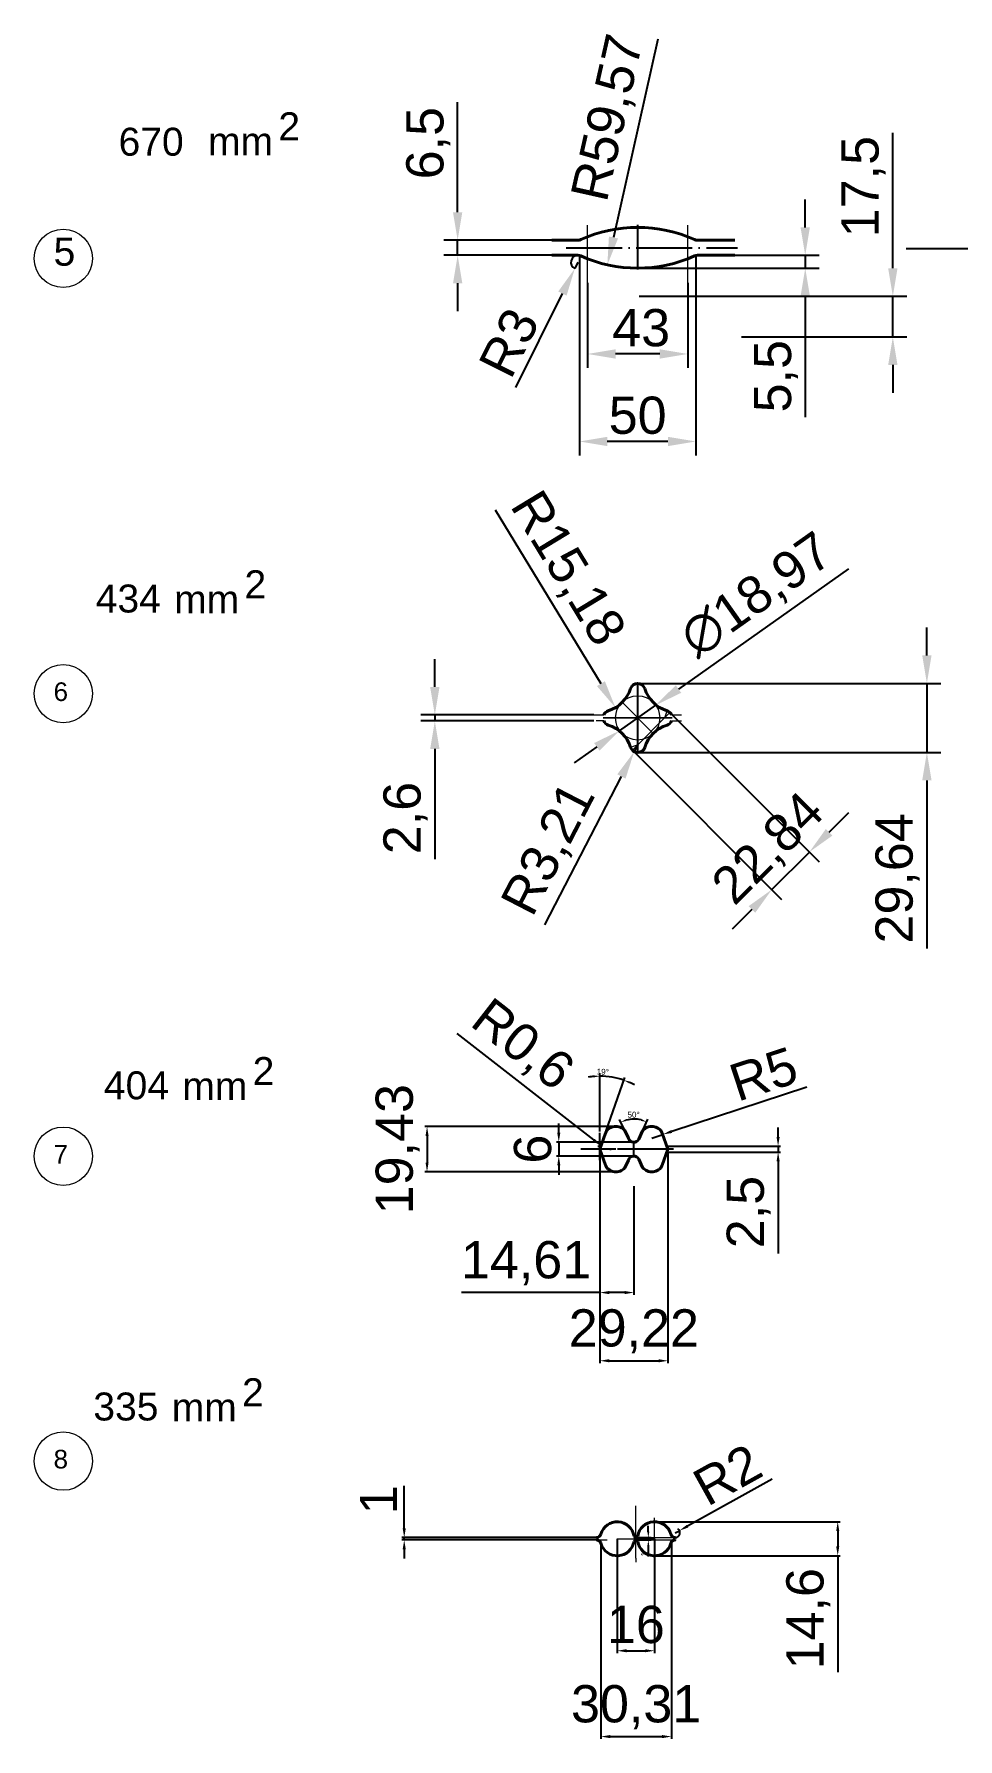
# Model space of a CAD drawing. Header units: millimetres. Extents: x 1526 to 31626, y -4643 to 9189.
# Drawn here: x 23059 to 23456, y 1193 to 1925 of the extents above; entities that cross this region are included whole.
import ezdxf

# ---------------------------------------------------------------- set-up
doc = ezdxf.new("R2010")
doc.units = ezdxf.units.MM
doc.linetypes.add('ACAD_ISO04W100', pattern=[30, 24, -3, 0, -3])
doc.layers.add('осевая', color=4, linetype='Continuous')
for name, color, linetype, lineweight in [('осевые', 1, 'ACAD_ISO04W100', 25), ('размерные', 7, 'Continuous', 25), ('тонкая', 7, 'Continuous', 20), ('тонкий', 7, 'Continuous', 20), ('图层4', 250, 'Continuous', 13)]:
    doc.layers.add(name, color=color, linetype=linetype, lineweight=lineweight)
doc.styles.add('s1v4', font='arial.ttf', dxfattribs={"height": 4})
doc.styles.add('s2v4', font='arial.ttf', dxfattribs={"height": 8})
doc.styles.get("Standard").update_dxf_attribs({"font": 'arial.ttf'})
doc.dimstyles.new('ISO-25', dxfattribs={"dimtxt": 2.5, "dimasz": 2.5, "dimexe": 1.25, "dimexo": 0.625, "dimtad": 1, "dimtxsty": 'Standard', "dimcen": 2.5, "dimadec": 0, "dimazin": 0, "dimtfac": 1, "dimtmove": 0, "dimatfit": 3, "dimfxl": 1, "dimarcsym": 0})
doc.dimstyles.new('ISO-25$0', dxfattribs={"dimscale": 2, "dimtxt": 4, "dimasz": 3, "dimexe": 0.5, "dimexo": 0, "dimgap": 1, "dimtad": 1, "dimtxsty": 'Standard', "dimcen": 3, "dimclrd": 150, "dimclre": 150, "dimadec": 0, "dimazin": 0, "dimtfac": 1, "dimtmove": 0, "dimatfit": 3, "dimfxl": 1, "dimlwd": -1, "dimarcsym": 0})
doc.dimstyles.new('ISO-25$4', dxfattribs={"dimscale": 3, "dimtxt": 4, "dimasz": 1, "dimexe": 0, "dimexo": 1, "dimtad": 1, "dimtih": 1, "dimtoh": 1, "dimtxsty": 'Standard', "dimcen": 2, "dimclrd": 5, "dimclre": 5, "dimclrt": 3, "dimadec": 0, "dimazin": 0, "dimtfac": 1, "dimtmove": 0, "dimatfit": 3, "dimfxl": 1, "dimarcsym": 0})
doc.dimstyles.new('s4v4', dxfattribs={"dimtxt": 16, "dimasz": 12, "dimexe": 6, "dimexo": 0, "dimgap": 3, "dimtad": 1, "dimtxsty": 'Standard', "dimcen": 2.5, "dimadec": 0, "dimazin": 0, "dimtfac": 1, "dimtmove": 0, "dimatfit": 3, "dimfxl": 1, "dimarcsym": 0})

# ---------------------------------------------------------------- blocks, each defined once
blk = doc.blocks.new('*D1332')
at = {"layer": 'Defpoints', "color": 0, "transparency": 16777216}
for p in [(23300.81, 1648.41), (23308.69, 1635.44)]:
    blk.add_point(p, dxfattribs=at)
at = {"layer": 'размерные', "color": 0, "lineweight": -2, "transparency": 16777216}
blk.add_line((23257.12, 1720.33), (23302.46, 1645.69), dxfattribs=at)
at = {"layer": 'размерные', "color": 0, "transparency": 16777216}
blk.add_solid([(23304.17, 1646.73), (23300.75, 1644.65), (23308.69, 1635.44)], dxfattribs=at)
at = {"layer": 'размерные', "color": 0, "transparency": 16777216, "insert": (23287.46, 1694.69), "char_height": 16, "attachment_point": 5, "rotation": 301.27875}
blk.add_mtext('R15,18', dxfattribs=at)
blk = doc.blocks.new('*D1333')
at = {"layer": 'Defpoints', "color": 0, "transparency": 16777216}
for p in [(23318.25, 1645.79), (23318.26, 1616.16), (23442.48, 1616.16)]:
    blk.add_point(p, dxfattribs=at)
at = {"layer": 'размерные', "color": 0, "lineweight": -2, "transparency": 16777216}
for p, q in [((23442.48, 1657.79), (23442.48, 1669.79)), ((23318.25, 1645.79), (23448.48, 1645.79)), ((23442.48, 1645.79), (23442.48, 1616.16)), ((23318.26, 1616.16), (23448.48, 1616.16)), ((23442.48, 1604.16), (23442.48, 1531.96))]:
    blk.add_line(p, q, dxfattribs=at)
at = {"layer": 'размерные', "color": 0, "transparency": 16777216}
for points in [[(23440.48, 1657.79), (23444.48, 1657.79), (23442.48, 1645.79)], [(23440.48, 1604.16), (23444.48, 1604.16), (23442.48, 1616.16)]]:
    blk.add_solid(points, dxfattribs=at)
at = {"layer": 'размерные', "color": 0, "transparency": 16777216, "insert": (23429.86, 1562.06), "char_height": 16, "attachment_point": 5, "rotation": 90}
blk.add_mtext('29,64', dxfattribs=at)
blk = doc.blocks.new('*D1334')
at = {"layer": 'Defpoints', "color": 0, "transparency": 16777216}
for p in [(23231.14, 1629.67), (23299.45, 1632.27), (23299.45, 1629.67)]:
    blk.add_point(p, dxfattribs=at)
at = {"layer": 'размерные', "color": 0, "lineweight": -2, "transparency": 16777216}
for p, q in [((23231.14, 1644.27), (23231.14, 1656.27)), ((23299.45, 1632.27), (23225.14, 1632.27)), ((23299.45, 1629.67), (23225.14, 1629.67)), ((23231.14, 1632.27), (23231.14, 1629.67)), ((23231.14, 1617.67), (23231.14, 1570.28))]:
    blk.add_line(p, q, dxfattribs=at)
at = {"layer": 'размерные', "color": 0, "transparency": 16777216}
for points in [[(23229.14, 1644.27), (23233.14, 1644.27), (23231.14, 1632.27)], [(23229.14, 1617.67), (23233.14, 1617.67), (23231.14, 1629.67)]]:
    blk.add_solid(points, dxfattribs=at)
at = {"layer": 'размерные', "color": 0, "transparency": 16777216, "insert": (23218.52, 1587.98), "char_height": 16, "attachment_point": 5, "rotation": 90}
blk.add_mtext('2,6', dxfattribs=at)
blk = doc.blocks.new('*D1335')
at = {"layer": 'Defpoints', "color": 0, "transparency": 16777216}
for p in [(23332.14, 1633.25), (23315.99, 1617.09), (23392, 1573.38)]:
    blk.add_point(p, dxfattribs=at)
at = {"layer": 'размерные', "color": 0, "lineweight": -2, "transparency": 16777216}
for p, q in [((23332.14, 1633.25), (23396.24, 1569.14)), ((23315.99, 1617.09), (23380.09, 1552.99)), ((23400.48, 1581.87), (23408.97, 1590.35)), ((23375.84, 1557.23), (23392, 1573.38)), ((23367.36, 1548.75), (23358.87, 1540.26))]:
    blk.add_line(p, q, dxfattribs=at)
at = {"layer": 'размерные', "color": 0, "transparency": 16777216}
for points in [[(23399.07, 1583.28), (23401.9, 1580.45), (23392, 1573.38)], [(23365.94, 1550.16), (23368.77, 1547.33), (23375.84, 1557.23)]]:
    blk.add_solid(points, dxfattribs=at)
at = {"layer": 'размерные', "color": 0, "transparency": 16777216, "insert": (23375, 1574.23), "char_height": 16, "attachment_point": 5, "rotation": 44.9973}
blk.add_mtext('22,84', dxfattribs=at)
blk = doc.blocks.new('*D1336')
at = {"layer": 'Defpoints', "color": 0, "transparency": 16777216}
for p in [(23326, 1636.45), (23310.51, 1625.5)]:
    blk.add_point(p, dxfattribs=at)
at = {"layer": 'размерные', "color": 0, "lineweight": -2, "transparency": 16777216}
for p, q in [((23408.8, 1694.99), (23335.8, 1643.38)), ((23310.51, 1625.5), (23326, 1636.45)), ((23300.71, 1618.57), (23290.91, 1611.65))]:
    blk.add_line(p, q, dxfattribs=at)
at = {"layer": 'размерные', "color": 0, "transparency": 16777216}
for points in [[(23334.64, 1645.01), (23336.95, 1641.75), (23326, 1636.45)], [(23299.56, 1620.21), (23301.86, 1616.94), (23310.51, 1625.5)]]:
    blk.add_solid(points, dxfattribs=at)
at = {"layer": 'размерные', "color": 0, "transparency": 16777216, "insert": (23369.76, 1683.16), "char_height": 16, "attachment_point": 5, "rotation": 35.25915}
blk.add_mtext('∅18,97', dxfattribs=at)
blk = doc.blocks.new('*D1337')
at = {"layer": 'Defpoints', "color": 0, "transparency": 16777216}
for p in [(23302.02, 1444.55), (23331.24, 1444.55), (23331.24, 1354.92)]:
    blk.add_point(p, dxfattribs=at)
at = {"layer": '图层4', "color": 0, "lineweight": -2, "transparency": 16777216}
for p, q in [((23302.02, 1444.55), (23302.02, 1353.92)), ((23331.24, 1444.55), (23331.24, 1353.92)), ((23306.02, 1354.92), (23327.24, 1354.92))]:
    blk.add_line(p, q, dxfattribs=at)
at = {"layer": '图层4', "color": 0, "transparency": 16777216}
for points in [[(23306.02, 1355.59), (23306.02, 1354.25), (23302.02, 1354.92)], [(23327.24, 1355.59), (23327.24, 1354.25), (23331.24, 1354.92)]]:
    blk.add_solid(points, dxfattribs=at)
at = {"layer": '图层4', "color": 0, "lineweight": 13, "transparency": 16777216, "insert": (23316.63, 1367.54), "char_height": 16, "attachment_point": 5}
blk.add_mtext('29,22', dxfattribs=at)
blk = doc.blocks.new('*D1338')
at = {"color": 0, "lineweight": -2, "transparency": 16777216}
for p, q in [((23312.41, 1454.35), (23310.43, 1458.54)), ((23320.64, 1454.2), (23322.65, 1458.64))]:
    blk.add_line(p, q, dxfattribs=at)
blk.add_arc((23316.65, 1445.4), 13.29, 76.44504, 104.54178, dxfattribs=at)
at = {"color": 0, "transparency": 16777216}
for points in [[(23313.46, 1457.87), (23313.17, 1458.65), (23310.97, 1457.41)], [(23319.9, 1458.71), (23319.63, 1457.92), (23322.13, 1457.5)]]:
    blk.add_solid(points, dxfattribs=at)
at = {"layer": 'Defpoints', "color": 0, "transparency": 16777216}
for p in [(23318.45, 1458.56), (23312.68, 1453.79), (23314.25, 1450.47), (23318.79, 1450.13), (23320.38, 1453.63)]:
    blk.add_point(p, dxfattribs=at)
at = {"color": 0, "transparency": 16777216, "insert": (23316.52, 1460.59), "char_height": 2.5, "attachment_point": 5, "rotation": 0.49341}
blk.add_mtext('50°', dxfattribs=at)
blk = doc.blocks.new('*D1339')
at = {"color": 0, "lineweight": -2, "transparency": 16777216}
for p, q in [((23302.02, 1453.38), (23302.02, 1478.39)), ((23304.63, 1453.29), (23312.74, 1476.58))]:
    blk.add_line(p, q, dxfattribs=at)
for start, end in [(94.574, 99.14799), (70.79705, 90), (61.64906, 66.22305)]:
    blk.add_arc((23302.02, 1445.81), 31.32, start, end, dxfattribs=at)
at = {"color": 0, "transparency": 16777216}
for points in [[(23299.51, 1477.46), (23299.54, 1476.62), (23302.02, 1477.14)], [(23314.5, 1474.09), (23314.8, 1474.87), (23312.32, 1475.4)]]:
    blk.add_solid(points, dxfattribs=at)
at = {"layer": 'Defpoints', "color": 0, "transparency": 16777216}
for p in [(23308.96, 1476.36), (23302.02, 1452.76), (23304.42, 1452.7), (23302.02, 1445.81), (23302.02, 1441.09)]:
    blk.add_point(p, dxfattribs=at)
at = {"color": 0, "transparency": 16777216, "insert": (23303.28, 1479.02), "char_height": 2.5, "attachment_point": 5, "rotation": 357.8366}
blk.add_mtext('19°', dxfattribs=at)
blk = doc.blocks.new('*D1307')
at = {"layer": 'Defpoints', "color": 0, "transparency": 16777216}
for p in [(23302.02, 1429.95), (23316.63, 1429.95), (23316.63, 1384.21)]:
    blk.add_point(p, dxfattribs=at)
at = {"layer": '图层4', "color": 0, "lineweight": -2, "transparency": 16777216}
for p, q in [((23302.02, 1429.95), (23302.02, 1383.21)), ((23316.63, 1429.95), (23316.63, 1383.21)), ((23302.02, 1384.21), (23242.62, 1384.21)), ((23312.63, 1384.21), (23306.02, 1384.21))]:
    blk.add_line(p, q, dxfattribs=at)
at = {"layer": '图层4', "color": 0, "transparency": 16777216}
for points in [[(23306.02, 1384.88), (23306.02, 1383.54), (23302.02, 1384.21)], [(23312.63, 1384.88), (23312.63, 1383.54), (23316.63, 1384.21)]]:
    blk.add_solid(points, dxfattribs=at)
at = {"layer": '图层4', "color": 0, "lineweight": 13, "transparency": 16777216, "insert": (23270.32, 1396.83), "char_height": 16, "attachment_point": 5}
blk.add_mtext('14,61', dxfattribs=at)
blk = doc.blocks.new('*D1340')
at = {"layer": 'Defpoints', "color": 0, "transparency": 16777216}
for p in [(23302.02, 1447.65), (23302.5, 1447.28)]:
    blk.add_point(p, dxfattribs=at)
at = {"layer": '图层4', "color": 0, "lineweight": -2, "transparency": 16777216}
blk.add_line((23240.64, 1495.39), (23299.34, 1449.74), dxfattribs=at)
at = {"layer": '图层4', "color": 0, "transparency": 16777216}
blk.add_solid([(23299.75, 1450.26), (23298.93, 1449.21), (23302.5, 1447.28)], dxfattribs=at)
at = {"layer": '图层4', "color": 0, "lineweight": 13, "transparency": 16777216, "insert": (23268.29, 1489.87), "char_height": 16, "attachment_point": 5, "rotation": 322.12507}
blk.add_mtext('R0,6', dxfattribs=at)
blk = doc.blocks.new('*D1341')
at = {"layer": 'Defpoints', "color": 0, "transparency": 16777216}
for p in [(23284.37, 1442.81), (23316.63, 1448.81), (23316.63, 1442.81)]:
    blk.add_point(p, dxfattribs=at)
at = {"layer": '图层4', "color": 0, "lineweight": -2, "transparency": 16777216}
for p, q in [((23284.37, 1452.81), (23284.37, 1456.81)), ((23316.63, 1448.81), (23283.37, 1448.81)), ((23316.63, 1442.81), (23283.37, 1442.81)), ((23284.37, 1448.81), (23284.37, 1442.81)), ((23284.37, 1438.81), (23284.37, 1434.81))]:
    blk.add_line(p, q, dxfattribs=at)
at = {"layer": '图层4', "color": 0, "transparency": 16777216}
for points in [[(23283.71, 1452.81), (23285.04, 1452.81), (23284.37, 1448.81)], [(23283.71, 1438.81), (23285.04, 1438.81), (23284.37, 1442.81)]]:
    blk.add_solid(points, dxfattribs=at)
at = {"layer": '图层4', "color": 0, "lineweight": 13, "transparency": 16777216, "insert": (23273.21, 1445.81), "char_height": 16, "attachment_point": 5, "rotation": 90}
blk.add_mtext('6', dxfattribs=at)
blk = doc.blocks.new('*D1342')
at = {"layer": 'Defpoints', "color": 0, "transparency": 16777216}
for p in [(23324.33, 1450.57), (23329.08, 1452.13)]:
    blk.add_point(p, dxfattribs=at)
at = {"layer": '图层4', "color": 0, "lineweight": -2, "transparency": 16777216}
for p, q in [((23390.94, 1472.38), (23332.88, 1453.37)), ((23324.33, 1450.57), (23329.08, 1452.13))]:
    blk.add_line(p, q, dxfattribs=at)
at = {"layer": '图层4', "color": 0, "transparency": 16777216}
blk.add_solid([(23332.67, 1454), (23333.09, 1452.74), (23329.08, 1452.13)], dxfattribs=at)
at = {"layer": '图层4', "color": 0, "lineweight": 13, "transparency": 16777216, "insert": (23372.31, 1478), "char_height": 16, "attachment_point": 5, "rotation": 18.13035}
blk.add_mtext('R5', dxfattribs=at)
blk = doc.blocks.new('*D1308')
at = {"layer": 'Defpoints', "color": 0, "transparency": 16777216}
for p in [(23308.77, 1455.49), (23227.79, 1436.06), (23308.72, 1436.06)]:
    blk.add_point(p, dxfattribs=at)
at = {"layer": '图层4', "color": 0, "lineweight": -2, "transparency": 16777216}
for p, q in [((23308.77, 1455.49), (23226.79, 1455.49)), ((23227.79, 1451.49), (23227.79, 1440.06)), ((23308.72, 1436.06), (23226.79, 1436.06))]:
    blk.add_line(p, q, dxfattribs=at)
at = {"layer": '图层4', "color": 0, "transparency": 16777216}
for points in [[(23227.13, 1451.49), (23228.46, 1451.49), (23227.79, 1455.49)], [(23227.13, 1440.06), (23228.46, 1440.06), (23227.79, 1436.06)]]:
    blk.add_solid(points, dxfattribs=at)
at = {"layer": '图层4', "color": 0, "lineweight": 13, "transparency": 16777216, "insert": (23215.18, 1445.78), "char_height": 16, "attachment_point": 5, "rotation": 90}
blk.add_mtext('19,43', dxfattribs=at)
blk = doc.blocks.new('*D1343')
at = {"layer": 'Defpoints', "color": 0, "transparency": 16777216}
for p in [(23331.24, 1447.05), (23331.24, 1444.55), (23378.57, 1444.55)]:
    blk.add_point(p, dxfattribs=at)
at = {"layer": '图层4', "color": 0, "lineweight": -2, "transparency": 16777216}
for p, q in [((23378.57, 1451.05), (23378.57, 1455.05)), ((23331.24, 1447.05), (23379.57, 1447.05)), ((23331.24, 1444.55), (23379.57, 1444.55)), ((23378.57, 1447.05), (23378.57, 1444.55)), ((23378.57, 1440.55), (23378.57, 1401.03))]:
    blk.add_line(p, q, dxfattribs=at)
at = {"layer": '图层4', "color": 0, "transparency": 16777216}
for points in [[(23377.91, 1451.05), (23379.24, 1451.05), (23378.57, 1447.05)], [(23377.91, 1440.55), (23379.24, 1440.55), (23378.57, 1444.55)]]:
    blk.add_solid(points, dxfattribs=at)
at = {"layer": '图层4', "color": 0, "lineweight": 13, "transparency": 16777216, "insert": (23365.96, 1418.79), "char_height": 16, "attachment_point": 5, "rotation": 90}
blk.add_mtext('2,5', dxfattribs=at)
blk = doc.blocks.new('*D1344')
at = {"color": 0, "lineweight": -2, "transparency": 16777216}
for p, q in [((23322.83, 1281.49), (23322.83, 1283.99)), ((23318.03, 1278.99), (23324.08, 1278.99)), ((23318.07, 1277.98), (23324.08, 1277.98)), ((23322.83, 1278.99), (23322.83, 1277.98)), ((23322.83, 1275.48), (23322.83, 1270.81))]:
    blk.add_line(p, q, dxfattribs=at)
at = {"color": 0, "transparency": 16777216}
for points in [[(23322.42, 1281.49), (23323.25, 1281.49), (23322.83, 1278.99)], [(23322.42, 1275.48), (23323.25, 1275.48), (23322.83, 1277.98)]]:
    blk.add_solid(points, dxfattribs=at)
at = {"layer": 'Defpoints', "color": 0, "transparency": 16777216}
for p in [(23317.41, 1278.99), (23317.45, 1277.98), (23322.83, 1277.98)]:
    blk.add_point(p, dxfattribs=at)
at = {"color": 0, "lineweight": 15, "transparency": 16777216, "insert": (23320.95, 1271.9), "char_height": 2.5, "attachment_point": 5, "rotation": 90}
blk.add_mtext('1', dxfattribs=at)
blk = doc.blocks.new('*D1345')
at = {"layer": 'Defpoints', "color": 0, "transparency": 16777216}
for p in [(23309.48, 1278.48), (23325.48, 1278.48), (23325.48, 1230.4)]:
    blk.add_point(p, dxfattribs=at)
at = {"layer": '图层4', "color": 0, "lineweight": -2, "transparency": 16777216}
for p, q in [((23309.48, 1278.48), (23309.48, 1229.4)), ((23325.48, 1278.48), (23325.48, 1229.4)), ((23313.48, 1230.4), (23321.48, 1230.4))]:
    blk.add_line(p, q, dxfattribs=at)
at = {"layer": '图层4', "color": 0, "transparency": 16777216}
for points in [[(23313.48, 1231.07), (23313.48, 1229.73), (23309.48, 1230.4)], [(23321.48, 1231.07), (23321.48, 1229.73), (23325.48, 1230.4)]]:
    blk.add_solid(points, dxfattribs=at)
at = {"layer": '图层4', "color": 0, "lineweight": 13, "transparency": 16777216, "insert": (23317.48, 1241.57), "char_height": 16, "attachment_point": 5}
blk.add_mtext('16', dxfattribs=at)
blk = doc.blocks.new('*D1346')
at = {"layer": 'Defpoints', "color": 0, "transparency": 16777216}
for p in [(23302.45, 1276.52), (23332.76, 1277.98), (23332.76, 1193.54)]:
    blk.add_point(p, dxfattribs=at)
at = {"layer": '图层4', "color": 0, "lineweight": -2, "transparency": 16777216}
for p, q in [((23302.45, 1276.52), (23302.45, 1192.54)), ((23332.76, 1277.98), (23332.76, 1192.54)), ((23306.45, 1193.54), (23328.76, 1193.54))]:
    blk.add_line(p, q, dxfattribs=at)
at = {"layer": '图层4', "color": 0, "transparency": 16777216}
for points in [[(23306.45, 1194.2), (23306.45, 1192.87), (23302.45, 1193.54)], [(23328.76, 1194.2), (23328.76, 1192.87), (23332.76, 1193.54)]]:
    blk.add_solid(points, dxfattribs=at)
at = {"layer": '图层4', "color": 0, "lineweight": 13, "transparency": 16777216, "insert": (23317.6, 1206.15), "char_height": 16, "attachment_point": 5}
blk.add_mtext('30,31', dxfattribs=at)
blk = doc.blocks.new('*D1347')
at = {"layer": 'Defpoints', "color": 0, "transparency": 16777216}
for p in [(23325.48, 1285.78), (23325.48, 1271.18), (23404.18, 1271.18)]:
    blk.add_point(p, dxfattribs=at)
at = {"layer": '图层4', "color": 0, "lineweight": -2, "transparency": 16777216}
for p, q in [((23325.48, 1285.78), (23405.18, 1285.78)), ((23404.18, 1281.78), (23404.18, 1275.18)), ((23325.48, 1271.18), (23405.18, 1271.18)), ((23404.18, 1271.18), (23404.18, 1221.14))]:
    blk.add_line(p, q, dxfattribs=at)
at = {"layer": '图层4', "color": 0, "transparency": 16777216}
for points in [[(23403.52, 1281.78), (23404.85, 1281.78), (23404.18, 1285.78)], [(23403.52, 1275.18), (23404.85, 1275.18), (23404.18, 1271.18)]]:
    blk.add_solid(points, dxfattribs=at)
at = {"layer": '图层4', "color": 0, "lineweight": 13, "transparency": 16777216, "insert": (23391.57, 1244.16), "char_height": 16, "attachment_point": 5, "rotation": 90}
blk.add_mtext('14,6', dxfattribs=at)
blk = doc.blocks.new('*D1348')
at = {"layer": 'Defpoints', "color": 0, "transparency": 16777216}
for p in [(23336.18, 1281.96), (23334.43, 1280.99)]:
    blk.add_point(p, dxfattribs=at)
at = {"layer": '图层4', "color": 0, "lineweight": -2, "transparency": 16777216}
for p, q in [((23375.99, 1304.04), (23339.68, 1283.9)), ((23334.43, 1280.99), (23336.18, 1281.96))]:
    blk.add_line(p, q, dxfattribs=at)
blk.add_arc((23334.43, 1280.99), 2, 270, 57.67113, dxfattribs=at)
at = {"layer": '图层4', "color": 0, "transparency": 16777216}
blk.add_solid([(23339.36, 1284.48), (23340, 1283.31), (23336.18, 1281.96)], dxfattribs=at)
at = {"layer": '图层4', "color": 0, "lineweight": 13, "transparency": 16777216, "insert": (23356.8, 1306.01), "char_height": 16, "attachment_point": 5, "rotation": 29.02324}
blk.add_mtext('R2', dxfattribs=at)
blk = doc.blocks.new('*D1311')
at = {"layer": 'Defpoints', "color": 0, "transparency": 16777216}
for p in [(23281.46, 1836.14), (23240.94, 1829.64), (23281.46, 1829.64)]:
    blk.add_point(p, dxfattribs=at)
at = {"layer": 'размерные', "color": 0, "lineweight": -2, "transparency": 16777216}
for p, q in [((23240.94, 1848.14), (23240.94, 1895.47)), ((23281.46, 1836.14), (23234.94, 1836.14)), ((23240.94, 1829.64), (23240.94, 1836.14)), ((23281.46, 1829.64), (23234.94, 1829.64)), ((23240.94, 1817.64), (23240.94, 1805.64))]:
    blk.add_line(p, q, dxfattribs=at)
at = {"layer": 'размерные', "color": 0, "transparency": 16777216}
for points in [[(23238.94, 1848.14), (23242.94, 1848.14), (23240.94, 1836.14)], [(23238.94, 1817.64), (23242.94, 1817.64), (23240.94, 1829.64)]]:
    blk.add_solid(points, dxfattribs=at)
at = {"layer": 'размерные', "color": 0, "transparency": 16777216, "insert": (23228.33, 1877.8), "char_height": 16, "attachment_point": 5, "rotation": 90}
blk.add_mtext('6,5', dxfattribs=at)
blk = doc.blocks.new('*D1312')
at = {"layer": 'Defpoints', "color": 0, "transparency": 16777216}
for p in [(23293.22, 1829.57), (23343.27, 1829.57), (23293.22, 1749.69)]:
    blk.add_point(p, dxfattribs=at)
at = {"layer": 'размерные', "color": 0, "lineweight": -2, "transparency": 16777216}
for p, q in [((23293.22, 1829.57), (23293.22, 1743.69)), ((23343.27, 1829.57), (23343.27, 1743.69)), ((23331.27, 1749.69), (23305.22, 1749.69))]:
    blk.add_line(p, q, dxfattribs=at)
at = {"layer": 'размерные', "color": 0, "transparency": 16777216}
for points in [[(23305.22, 1751.69), (23305.22, 1747.69), (23293.22, 1749.69)], [(23331.27, 1751.69), (23331.27, 1747.69), (23343.27, 1749.69)]]:
    blk.add_solid(points, dxfattribs=at)
at = {"layer": 'размерные', "color": 0, "transparency": 16777216, "insert": (23318.25, 1760.86), "char_height": 16, "attachment_point": 5}
blk.add_mtext('50', dxfattribs=at)
blk = doc.blocks.new('*D1354')
at = {"layer": 'Defpoints', "color": 0, "transparency": 16777216}
for p in [(23318.25, 1824.14), (23360.06, 1829.64), (23390.23, 1829.64)]:
    blk.add_point(p, dxfattribs=at)
at = {"layer": 'размерные', "color": 0, "lineweight": -2, "transparency": 16777216}
for p, q in [((23390.23, 1841.64), (23390.23, 1853.64)), ((23318.25, 1824.14), (23396.23, 1824.14)), ((23360.06, 1829.64), (23396.23, 1829.64)), ((23390.23, 1829.64), (23390.23, 1824.14)), ((23390.23, 1812.14), (23390.23, 1760.1))]:
    blk.add_line(p, q, dxfattribs=at)
at = {"layer": 'размерные', "color": 0, "transparency": 16777216}
for points in [[(23388.23, 1841.64), (23392.23, 1841.64), (23390.23, 1829.64)], [(23388.23, 1812.14), (23392.23, 1812.14), (23390.23, 1824.14)]]:
    blk.add_solid(points, dxfattribs=at)
at = {"layer": 'размерные', "color": 0, "transparency": 16777216, "insert": (23377.65, 1777.73), "char_height": 16, "attachment_point": 5, "rotation": 90}
blk.add_mtext('5,5', dxfattribs=at)
blk = doc.blocks.new('*D1313')
at = {"layer": 'Defpoints', "color": 0, "transparency": 16777216}
for p in [(23318.95, 1812.06), (23427.85, 1812.06), (23362.84, 1794.56)]:
    blk.add_point(p, dxfattribs=at)
at = {"layer": 'размерные', "color": 0, "lineweight": -2, "transparency": 16777216}
for p, q in [((23427.85, 1824.06), (23427.85, 1882.23)), ((23318.95, 1812.06), (23433.85, 1812.06)), ((23427.85, 1794.56), (23427.85, 1812.06)), ((23362.84, 1794.56), (23433.85, 1794.56)), ((23427.85, 1782.56), (23427.85, 1770.56))]:
    blk.add_line(p, q, dxfattribs=at)
at = {"layer": 'размерные', "color": 0, "transparency": 16777216}
for points in [[(23425.85, 1824.06), (23429.85, 1824.06), (23427.85, 1812.06)], [(23425.85, 1782.56), (23429.85, 1782.56), (23427.85, 1794.56)]]:
    blk.add_solid(points, dxfattribs=at)
at = {"layer": 'размерные', "color": 0, "transparency": 16777216, "insert": (23415.24, 1859.14), "char_height": 16, "attachment_point": 5, "rotation": 90}
blk.add_mtext('17,5', dxfattribs=at)
blk = doc.blocks.new('*D1355')
at = {"layer": 'Defpoints', "color": 0, "transparency": 16777216}
for p in [(23296.75, 1817.79), (23339.75, 1817.79), (23296.75, 1787.27)]:
    blk.add_point(p, dxfattribs=at)
at = {"layer": 'размерные', "color": 0, "lineweight": -2, "transparency": 16777216}
for p, q in [((23296.75, 1817.79), (23296.75, 1781.27)), ((23339.75, 1817.79), (23339.75, 1781.27)), ((23327.75, 1787.27), (23308.75, 1787.27))]:
    blk.add_line(p, q, dxfattribs=at)
at = {"layer": 'размерные', "color": 0, "transparency": 16777216}
for points in [[(23308.75, 1789.27), (23308.75, 1785.27), (23296.75, 1787.27)], [(23327.75, 1789.27), (23327.75, 1785.27), (23339.75, 1787.27)]]:
    blk.add_solid(points, dxfattribs=at)
at = {"layer": 'размерные', "color": 0, "transparency": 16777216, "insert": (23319.77, 1798.45), "char_height": 16, "attachment_point": 5}
blk.add_mtext('43', dxfattribs=at)
blk = doc.blocks.new('*D1356')
at = {"layer": 'Defpoints', "color": 0, "transparency": 16777216}
for p in [(23291.26, 1823.95), (23292.6, 1826.64)]:
    blk.add_point(p, dxfattribs=at)
at = {"layer": 'размерные', "color": 0, "lineweight": -2, "transparency": 16777216}
for p, q in [((23292.6, 1826.64), (23291.26, 1823.95)), ((23265.95, 1772.94), (23285.93, 1813.2))]:
    blk.add_line(p, q, dxfattribs=at)
blk.add_arc((23292.6, 1826.64), 3, 90, 243.61109, dxfattribs=at)
at = {"layer": 'размерные', "color": 0, "transparency": 16777216}
blk.add_solid([(23284.14, 1814.09), (23287.72, 1812.31), (23291.26, 1823.95)], dxfattribs=at)
at = {"layer": 'размерные', "color": 0, "transparency": 16777216, "insert": (23263.01, 1792.15), "char_height": 16, "attachment_point": 5, "rotation": 63.61109}
blk.add_mtext('R3', dxfattribs=at)
blk = doc.blocks.new('*D1357')
at = {"layer": 'Defpoints', "color": 0, "transparency": 16777216}
for p in [(23318.25, 1883.71), (23305.24, 1825.57)]:
    blk.add_point(p, dxfattribs=at)
at = {"layer": 'размерные', "color": 0, "lineweight": -2, "transparency": 16777216}
blk.add_line((23326.93, 1922.48), (23307.86, 1837.28), dxfattribs=at)
at = {"layer": 'размерные', "color": 0, "transparency": 16777216}
blk.add_solid([(23305.91, 1837.72), (23309.81, 1836.85), (23305.24, 1825.57)], dxfattribs=at)
at = {"layer": 'размерные', "color": 0, "transparency": 16777216, "insert": (23306.39, 1888.49), "char_height": 16, "attachment_point": 5, "rotation": 77.38496}
blk.add_mtext('R59,57', dxfattribs=at)
blk = doc.blocks.new('*D1362')
at = {"layer": 'Defpoints', "color": 0, "transparency": 16777216}
for p in [(23217.99, 1278.99), (23300.52, 1278.99), (23300.52, 1277.98)]:
    blk.add_point(p, dxfattribs=at)
at = {"layer": '图层4', "color": 0, "lineweight": -2, "transparency": 16777216}
for p, q in [((23217.99, 1282.99), (23217.99, 1301.19)), ((23300.52, 1278.99), (23216.99, 1278.99)), ((23300.52, 1277.98), (23216.99, 1277.98)), ((23217.99, 1277.98), (23217.99, 1278.99)), ((23217.99, 1273.98), (23217.99, 1269.98))]:
    blk.add_line(p, q, dxfattribs=at)
at = {"layer": '图层4', "color": 0, "transparency": 16777216}
for points in [[(23217.32, 1282.99), (23218.65, 1282.99), (23217.99, 1278.99)], [(23217.32, 1273.98), (23218.65, 1273.98), (23217.99, 1277.98)]]:
    blk.add_solid(points, dxfattribs=at)
at = {"layer": '图层4', "color": 0, "lineweight": 13, "transparency": 16777216, "insert": (23206.95, 1295.24), "char_height": 16, "attachment_point": 5, "rotation": 90}
blk.add_mtext('1', dxfattribs=at)
blk = doc.blocks.new('*D1428')
at = {"layer": 'Defpoints', "color": 0, "transparency": 16777216}
for p in [(23318.26, 1619.37), (23316.78, 1616.51)]:
    blk.add_point(p, dxfattribs=at)
at = {"layer": 'размерные', "color": 0, "lineweight": -2, "transparency": 16777216}
for p, q in [((23318.26, 1619.37), (23316.78, 1616.51)), ((23278.34, 1542.07), (23311.28, 1605.85))]:
    blk.add_line(p, q, dxfattribs=at)
at = {"layer": 'размерные', "color": 0, "transparency": 16777216}
blk.add_solid([(23309.5, 1606.77), (23313.05, 1604.93), (23316.78, 1616.51)], dxfattribs=at)
at = {"layer": 'размерные', "color": 0, "transparency": 16777216, "insert": (23280.85, 1574.41), "char_height": 16, "attachment_point": 5, "rotation": 62.69031}
blk.add_mtext('R3,21', dxfattribs=at)

msp = doc.modelspace()

# ---------------------------------------------------------------- linework, layer by layer
at = {"lineweight": 40}
for p, q in [((23281.45916, 1836.13616), (23292.59561, 1836.13616)), ((23360.0589, 1836.13616), (23343.89941, 1836.13616)), ((23281.45916, 1829.63616), (23292.59561, 1829.63616)), ((23360.0589, 1829.63616), (23343.89941, 1829.63616)), ((23302.02093, 1445.81448), (23304.42061, 1452.70426)), ((23312.68135, 1453.78539), (23314.25033, 1450.47212)), ((23320.37747, 1453.63169), (23318.7907, 1450.12599)), ((23331.25138, 1445.79871), (23328.84622, 1452.70426)), ((23302.02093, 1445.81448), (23304.41615, 1438.89315)), ((23331.25138, 1445.79871), (23328.84176, 1438.89315)), ((23312.6769, 1437.81202), (23314.24587, 1441.1253)), ((23320.37301, 1437.96572), (23318.78625, 1441.47143))]:
    msp.add_line(p, q, dxfattribs=at)
at = {"lineweight": 15}
for p, q in [((23318.25348, 1616.15322), (23318.25348, 1645.79322)), ((23318.25769, 1645.79743), (23318.25769, 1616.15743)), ((23311.54657, 1637.68434), (23324.96038, 1624.27053)), ((23315.9852, 1617.09457), (23332.13769, 1633.24554)), ((23329.86795, 1630.97602), (23330.89166, 1634.01814)), ((23299.45361, 1632.27322), (23303.70907, 1632.27322)), ((23303.70793, 1629.6758), (23300.4231, 1629.6758)), ((23303.43348, 1630.97322), (23333.07348, 1630.97322)), ((23332.80389, 1632.27322), (23337.06178, 1632.27322)), ((23332.80644, 1629.6846), (23337.06178, 1629.68589)), ((23318.25769, 1619.36686), (23315.21277, 1618.33926)), ((23317.47707, 1270.20147), (23317.47707, 1292.57385)), ((23325.47707, 1278.48482), (23325.47707, 1287.51268)), ((23300.51948, 1277.9845), (23305.09028, 1277.9845)), ((23309.47707, 1278.48482), (23325.47707, 1278.48482)), ((23324.13831, 1278.98513), (23334.81163, 1278.98513)), ((23324.13831, 1277.98485), (23334.81163, 1277.98485)), ((23317.47707, 1270.20147), (23317.47707, 1268.45303))]:
    msp.add_line(p, q, dxfattribs=at)
for p, q in [((23302.02093, 1441.09268), (23302.02093, 1452.75502)), ((23308.91387, 1445.79871), (23293.91387, 1445.79871)), ((23308.91387, 1445.79871), (23293.91387, 1445.79871)), ((23308.91387, 1445.79871), (23295.16387, 1445.79871)), ((23301.21387, 1447.04871), (23302.02093, 1447.04871)), ((23316.63093, 1443.38564), (23316.63093, 1449.27606)), ((23330.81602, 1447.04871), (23337.43747, 1447.04871))]:
    msp.add_line(p, q)
at = {"lineweight": 40}
for centre, radius, start, end in [((23318.24751, 1782.06616), 59.57, 65.79697182, 114.20302818), ((23292.59561, 1839.13616), 3, 270, 294.20302818), ((23343.89941, 1839.13616), 3, 245.79697182, 270), ((23292.59561, 1826.63616), 3, 65.79697182, 90), ((23318.24751, 1883.70616), 59.57, 245.79697182, 294.20302818), ((23343.89941, 1826.63616), 3, 90, 114.20302818), ((23300.81377, 1648.40871), 15.17847, 288.45824471, 341.55838439), ((23318.25489, 1642.58966), 3.20777, 18.57404945, 161.50612216), ((23335.69319, 1648.41714), 15.17847, 198.45824471, 251.55838439), ((23306.63735, 1630.97322), 3.20387, 108.52386792, 156.06127511), ((23329.86795, 1630.97602), 3.20974, 23.83748007, 71.40144797), ((23306.63735, 1630.97322), 3.20387, 203.88814909, 251.47613208), ((23300.81377, 1613.53773), 15.17847, 18.44161561, 71.54175529), ((23335.70162, 1613.53773), 15.17847, 108.45824471, 161.55838439), ((23329.86795, 1630.97602), 3.20974, 288.67872363, 336.27529222), ((23318.25769, 1619.36686), 3.21364, 198.6484925, 341.3515075), ((23308.89506, 1450.61574), 4.93788, 39.93401169, 154.97846735), ((23316.59594, 1451.28847), 2.48361, 199.18955938, 332.09157818), ((23324.3274, 1450.57058), 4.99723, 25.27557979, 142.22513231), ((23316.58974, 1440.33192), 2.4745, 27.41943283, 161.29942961), ((23308.89061, 1440.98167), 4.93788, 205.02153265, 320.06598831), ((23324.31821, 1441.07009), 5.02012, 218.19822421, 334.3010637), ((23309.47707, 1278.48482), 7.3, 8.88131542, 164.40411151), ((23325.47707, 1278.48482), 7.3, 15.59588849, 171.11868458), ((23300.51948, 1280.98513), 2, 270, 344.40411151), ((23300.51948, 1275.9845), 2, 15.59588849, 90), ((23309.47707, 1278.48482), 7.3, 195.59588849, 351.11868458), ((23317.47707, 1279.79273), 0.80803, 192.93526054, 347.06473946), ((23317.47707, 1277.1769), 0.80803, 12.93526054, 167.06473946), ((23325.47707, 1278.48482), 7.3, 188.88131542, 344.40411151), ((23334.43466, 1280.98513), 2, 195.59588849, 270), ((23334.43466, 1275.9845), 2, 90, 164.40411151)]:
    msp.add_arc(centre, radius, start, end, dxfattribs=at)
for centre, start, end in [((23302.01856, 1443.9442), 23.49038503, 89.77454265), ((23302.02301, 1447.65322), 270.22545735, 336.50961497), ((23331.23936, 1443.9442), 90.22545735, 156.50961497), ((23331.24382, 1447.65322), 203.49038503, 269.77454265)]:
    msp.add_arc(centre, 0.60452, start, end)
at = {"layer": 'осевая', "lineweight": 15}
for p, q in [((23318.25348, 1645.79322), (23318.25348, 1616.15322)), ((23333.07769, 1630.97743), (23303.43769, 1630.97743))]:
    msp.add_line(p, q, dxfattribs=at)
at = {"layer": 'осевые'}
for p, q in [((23318.24751, 1842.7862), (23318.24751, 1823.48616)), ((23287.55843, 1832.88616), (23361.19051, 1832.88616)), ((23333.63115, 1445.79871), (23302.86387, 1445.79871))]:
    msp.add_line(p, q, dxfattribs=at)
at = {"layer": 'размерные'}
msp.add_lwpolyline([(23433.60097, 1832.61696), (23651.3322, 1832.61696), (23651.3322, 1741.89397)], dxfattribs=at)
at = {"layer": 'тонкая'}
for centre in [(23071.54261, 1828.32982), (23071.54261, 1641.39414), (23071.54261, 1442.75913), (23071.54261, 1311.83009)]:
    msp.add_circle(centre, 12.53226, dxfattribs=at)
at = {"layer": 'тонкий'}
for p, q in [((23296.74751, 1817.78702), (23296.74751, 1842.51108)), ((23339.74751, 1817.78702), (23339.74751, 1842.51108))]:
    msp.add_line(p, q, dxfattribs=at)
msp.add_circle((23318.25348, 1630.97743), 9.485, dxfattribs=at)

# ---------------------------------------------------------------- texts
at = {"layer": 'тонкая', "style": 's1v4'}
for s, p in [('2', (23163.93382, 1879.04355)), ('670', (23095.30011, 1872.42301)), ('mm', (23133.72392, 1872.60991)), ('2', (23149.38255, 1682.37905)), ('434', (23085.49041, 1676.24721)), ('mm', (23119.17265, 1675.94541)), ('404', (23088.99363, 1467.19925)), ('2', (23152.88576, 1473.33108)), ('mm', (23122.67586, 1466.89744)), ('2', (23148.34167, 1335.40917)), ('335', (23084.44953, 1329.27734)), ('mm', (23118.13177, 1328.97554))]:
    msp.add_text(s, height=12, dxfattribs=at).set_placement(p)
at = {"layer": 'тонкий'}
for s, height, style, p in [('5', 12, 's1v4', (23067.37957, 1825.17939)), ('6', 8, 's2v4', (23067.37957, 1638.24371)), ('7', 8, 's2v4', (23067.37957, 1439.6087)), ('8', 8, 's2v4', (23067.37957, 1308.67965))]:
    msp.add_text(s, height=height, dxfattribs=dict(at, style=style)).set_placement(p)

# ---------------------------------------------------------------- dimensions: what is measured, and where the dimension line sits
dim = msp.add_angular_dim_2l(base=(23308.96185, 1476.36017), line1=((23302.02093, 1441.09268), (23302.02093, 1452.75502)), line2=((23302.02093, 1445.81448), (23304.42061, 1452.70426)), dimstyle='ISO-25')
dim.commit()
dim.dimension.update_dxf_attribs({"geometry": '*D1339', "text_midpoint": (23303.20341, 1477.11651), "dimtype": 162})
dim = msp.add_angular_dim_2l(base=(23318.4523, 1458.56342), line1=((23320.37747, 1453.63169), (23318.7907, 1450.12599)), line2=((23312.68135, 1453.78539), (23314.25033, 1450.47212)), dimstyle='ISO-25')
dim.commit()
dim.dimension.update_dxf_attribs({"geometry": '*D1338', "text_midpoint": (23316.52111, 1460.58685)})
at = {"lineweight": 15}
dim = msp.add_linear_dim(base=(23322.83191, 1277.98438), p1=(23317.40972, 1278.98751), p2=(23317.44704, 1277.98438), angle=90, dimstyle='ISO-25', dxfattribs=at)
dim.commit()
dim.dimension.update_dxf_attribs({"geometry": '*D1344', "text_midpoint": (23320.9518, 1271.89894)})
at = {"layer": 'размерные'}
for center, mpoint, picture, middle in [((23318.24751, 1883.70616), (23305.23746, 1825.57421), '*D1357', (23318.70224, 1885.73801)), ((23292.59561, 1826.63616), (23291.26223, 1823.94876), '*D1356', (23273.02069, 1787.18355)), ((23300.81377, 1648.40871), (23308.69447, 1635.43641), '*D1332', (23276.67605, 1688.14147))]:
    dim = msp.add_radius_dim(center=center, mpoint=mpoint, dimstyle='s4v4', dxfattribs=at)
    dim.commit()
    dim.dimension.update_dxf_attribs({"geometry": picture, "text_midpoint": middle, "dimtype": 164})
for base, p1, p2, angle, picture, middle, dimtype in [((23240.94252, 1829.63616), (23281.45916, 1836.13616), (23281.45916, 1829.63616), 90, '*D1311', (23240.94252, 1877.80464), 160), ((23427.85255, 1812.05712), (23362.84444, 1794.56157), (23318.94766, 1812.05712), 90, '*D1313', (23427.85255, 1859.14443), 160), ((23390.23174, 1829.63616), (23318.24751, 1824.13616), (23360.0589, 1829.63616), 90, '*D1354', (23390.23174, 1777.72936), 160), ((23442.47903, 1616.15743), (23318.25348, 1645.79322), (23318.25769, 1616.15743), 90, '*D1333', (23442.47903, 1562.05784), 160), ((23231.13649, 1629.67452), (23299.45361, 1632.27322), (23299.45439, 1629.67452), 90, '*D1334', (23231.13649, 1587.97875), 160), ((23391.9967, 1573.38088), (23315.9852, 1617.09457), (23332.13769, 1633.24554), 44.99729552, '*D1335', (23383.92046, 1565.3054), 161)]:
    dim = msp.add_linear_dim(base=base, p1=p1, p2=p2, angle=angle, dimstyle='s4v4', dxfattribs=at)
    dim.commit()
    dim.dimension.update_dxf_attribs({"geometry": picture, "text_midpoint": middle, "dimtype": dimtype})
dim = msp.add_linear_dim(base=(23293.22454, 1749.69294), p1=(23343.27048, 1829.56949), p2=(23293.22454, 1829.56949), text='50', dimstyle='s4v4', dxfattribs=at)
dim.commit()
dim.dimension.update_dxf_attribs({"geometry": '*D1312', "text_midpoint": (23318.24751, 1749.69294), "dimtype": 160})
dim = msp.add_linear_dim(base=(23296.74751, 1787.27367), p1=(23339.74751, 1817.78702), p2=(23296.74751, 1817.78702), dimstyle='s4v4', dxfattribs=at)
dim.commit()
dim.dimension.update_dxf_attribs({"geometry": '*D1355', "text_midpoint": (23319.76721, 1787.27367), "dimtype": 160})
dim = msp.add_diameter_dim_2p(p1=(23310.50851, 1625.50198), p2=(23325.99845, 1636.45289), dimstyle='s4v4', dxfattribs=at)
dim.commit()
dim.dimension.update_dxf_attribs({"geometry": '*D1336', "text_midpoint": (23369.76228, 1683.16288)})
dim = msp.add_radius_dim(center=(23318.25769, 1619.36686), mpoint=(23316.78328, 1616.51141), dimstyle='s4v4', dxfattribs=at)
dim.commit()
dim.dimension.update_dxf_attribs({"geometry": '*D1428', "text_midpoint": (23280.84836, 1574.41391)})
at = {"layer": '图层4', "color": 0, "lineweight": 13}
for center, mpoint, picture, middle in [((23302.02301, 1447.65322), (23302.50019, 1447.28208), '*D1340', (23260.54659, 1479.9126)), ((23324.3274, 1450.57058), (23329.07652, 1452.12562), '*D1342', (23375.77157, 1467.4153)), ((23334.43466, 1280.98513), (23336.18351, 1281.95546), '*D1348', (23362.15729, 1296.36673))]:
    dim = msp.add_radius_dim(center=center, mpoint=mpoint, dimstyle='ISO-25$4', override={"dimscale": 1, "dimtxt": 16, "dimasz": 4, "dimexe": 1, "dimexo": 0, "dimgap": 3, "dimtih": 0, "dimtoh": 0, "dimcen": 2.5, "dimclrd": 0, "dimclre": 0, "dimclrt": 0}, dxfattribs=at)
    dim.commit()
    dim.dimension.update_dxf_attribs({"geometry": picture, "text_midpoint": middle, "dimtype": 164})
for base, p1, p2, picture, middle in [((23227.79216, 1436.06322), (23308.77021, 1455.48907), (23308.72368, 1436.06322), '*D1308', (23227.79216, 1445.77614)), ((23284.37432, 1442.80607), (23316.63093, 1448.8051), (23316.63093, 1442.80607), '*D1341', (23284.37432, 1445.80559)), ((23378.57207, 1444.54871), (23331.24144, 1447.0487), (23331.23698, 1444.54871), '*D1343', (23378.57207, 1418.78746)), ((23217.98522, 1278.98513), (23300.51948, 1277.9845), (23300.51948, 1278.98513), '*D1362', (23217.98522, 1295.24391)), ((23404.18338, 1271.18482), (23325.47707, 1285.78482), (23325.47707, 1271.18482), '*D1347', (23404.18338, 1244.16299))]:
    dim = msp.add_linear_dim(base=base, p1=p1, p2=p2, angle=90, dimstyle='ISO-25$0', override={"dimscale": 1, "dimtxt": 16, "dimasz": 4, "dimexe": 1, "dimgap": 3, "dimcen": 2.5, "dimclrd": 0, "dimclre": 0, "dimlwd": 65534}, dxfattribs=at)
    dim.commit()
    dim.dimension.update_dxf_attribs({"geometry": picture, "text_midpoint": middle, "dimtype": 160})
for base, p1, p2, picture, middle in [((23331.23698, 1354.92031), (23302.02093, 1444.54871), (23331.23698, 1444.54871), '*D1337', (23316.62896, 1354.92031)), ((23316.63093, 1384.21064), (23302.02093, 1429.94897), (23316.63093, 1429.94897), '*D1307', (23270.32243, 1384.21064)), ((23332.75993, 1193.53754), (23302.44585, 1276.52221), (23332.75993, 1277.98485), '*D1346', (23317.60289, 1193.53754)), ((23325.47707, 1230.39893), (23309.47707, 1278.48482), (23325.47707, 1278.48482), '*D1345', (23317.47707, 1230.39893))]:
    dim = msp.add_linear_dim(base=base, p1=p1, p2=p2, dimstyle='ISO-25$0', override={"dimscale": 1, "dimtxt": 16, "dimasz": 4, "dimexe": 1, "dimgap": 3, "dimcen": 2.5, "dimclrd": 0, "dimclre": 0, "dimlwd": 65534}, dxfattribs=at)
    dim.commit()
    dim.dimension.update_dxf_attribs({"geometry": picture, "text_midpoint": middle, "dimtype": 160})

doc.saveas('drawing.dxf')
